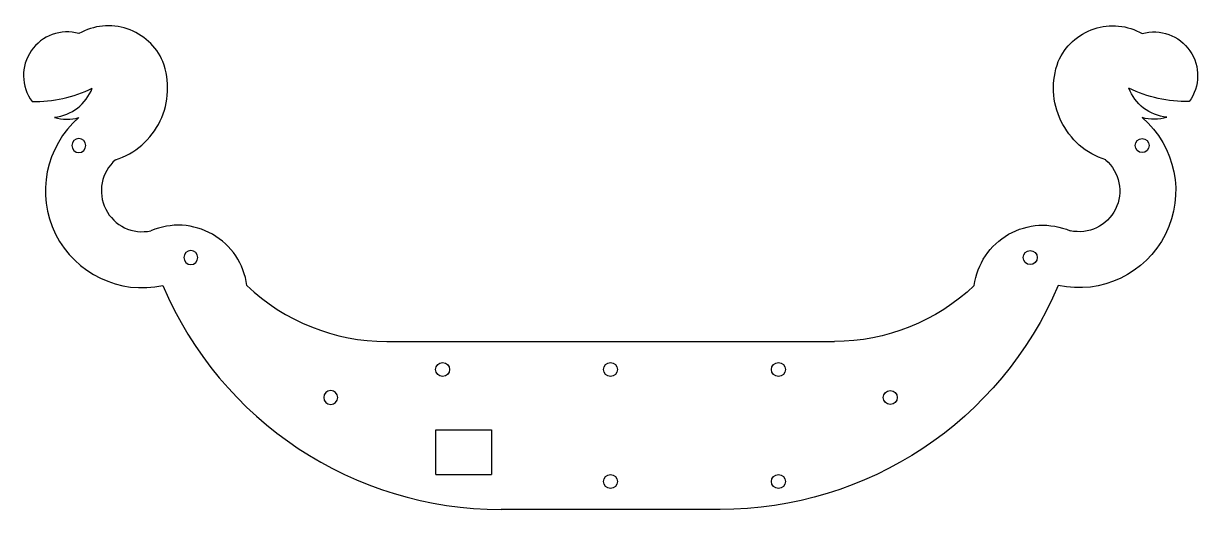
# Model space of a CAD drawing. Extents: x 0.3 to 10.8, y 2.8 to 7.2.
import ezdxf

# ---------------------------------------------------------------- set-up
doc = ezdxf.new("R2010")
doc.units = 0
doc.header["$LTSCALE"] = 0.5
doc.header["$MEASUREMENT"] = 0
doc.layers.add('VISIBLE', color=7, linetype='CONTINUOUS')

msp = doc.modelspace()

# ---------------------------------------------------------------- linework, layer by layer
at = {"layer": 'VISIBLE'}
for p, q in [((3.559, 4.345), (7.559, 4.345)), ((3.997, 3.158), (3.997, 3.558)), ((3.997, 3.558), (4.497, 3.558)), ((4.497, 3.558), (4.497, 3.158)), ((3.997, 3.158), (4.497, 3.158)), ((6.538, 2.845), (4.581, 2.845))]:
    msp.add_line(p, q, dxfattribs=at)
at = {"layer": 'VISIBLE', "extrusion": (0, 6.12323e-17, -1)}
for centre in [(-0.809, 6.095), (-1.809, 5.095), (-3.059, 3.845)]:
    msp.add_circle(centre, 0.0625, dxfattribs=at)
at = {"layer": 'VISIBLE'}
for centre in [(10.309, 6.095), (9.309, 5.095), (4.059, 4.095), (5.559, 4.095), (7.059, 4.095), (8.059, 3.845), (5.559, 3.095), (7.059, 3.095)]:
    msp.add_circle(centre, 0.0625, dxfattribs=at)
for centre, radius, start, end in [((1.072, 6.633), 0.532, 23.576, 119.5541), ((0.704, 6.72), 0.39, 74.3042, 216.4789), ((0.928, 6.608), 0.674, 287.9764, 20.5757), ((0.417, 7.638), 1.15, 268.7023, 296.3951), ((0.55, 6.75), 0.404, 275.7852, 339.5163), ((1.375, 5.691), 0.865, 130.8116, 282.3185), ((0.704, 6.72), 0.39, 253.0301, 285.6958), ((1.375, 5.691), 0.365, 130.8116, 282.3185), ((1.697, 4.766), 0.618, 7.381, 113.2341), ((4.581, 6.127), 3.282, 202.9928, 270), ((3.559, 6.158), 1.812, 226.3972, 270)]:
    msp.add_arc(centre, radius, start, end, dxfattribs=at)
at = {"layer": 'VISIBLE', "extrusion": (0, 6.12323e-17, -1)}
for centre, radius, start, end in [((-10.047, 6.633), 0.532, 23.576, 119.5541), ((-10.415, 6.72), 0.39, 74.3042, 216.4789), ((-10.191, 6.608), 0.674, 287.9764, 20.5757), ((-10.702, 7.638), 1.15, 268.7023, 296.3951), ((-10.569, 6.75), 0.404, 275.7852, 339.5163), ((-9.744, 5.691), 0.865, 130.8116, 282.3185), ((-10.415, 6.72), 0.39, 253.0301, 285.6958), ((-9.744, 5.691), 0.365, 130.8116, 282.3185), ((-9.422, 4.766), 0.618, 7.381, 113.2341), ((-6.538, 6.127), 3.282, 202.9928, 270), ((-7.559, 6.158), 1.812, 226.3972, 270)]:
    msp.add_arc(centre, radius, start, end, dxfattribs=at)

doc.saveas('drawing.dxf')
